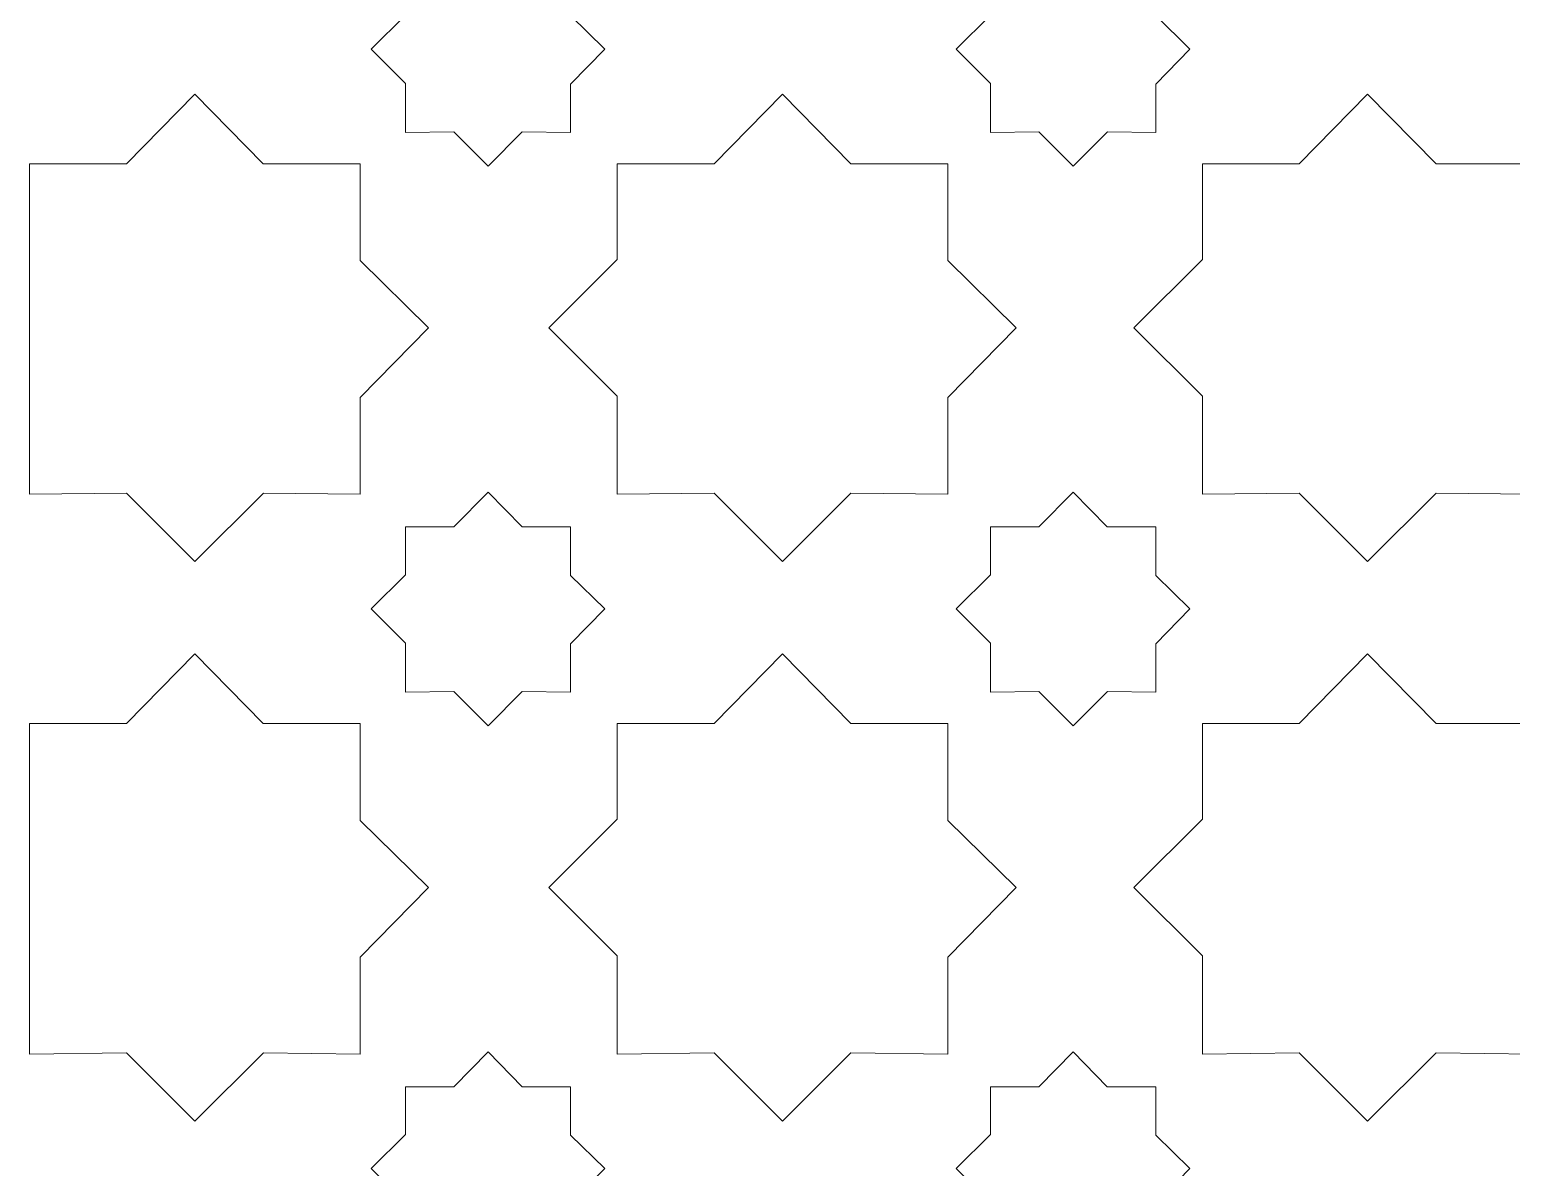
# Model space of a CAD drawing. Header units: centimetres. Extents: x -82 to 82, y -124 to 124.
# Drawn here: x 13.54 to 44.93, y -58.89 to -34.79 of the extents above; entities that cross this region are included whole.
import ezdxf

# ---------------------------------------------------------------- set-up
doc = ezdxf.new("R2010")
doc.units = ezdxf.units.CM
doc.header["$MEASUREMENT"] = 0
doc.layers.add('layer 1', color=7, linetype='Continuous')

msp = doc.modelspace()

# ---------------------------------------------------------------- linework, layer by layer
at = {"layer": 'layer 1', "color": 240, "lineweight": 9}
for points, knots in [([(21.50243, -34.47614), (21.50243, -34.47614), (21.50243, -33.46463), (21.50243, -33.46463), (21.50243, -33.46463), (21.50243, -33.46463), (22.52764, -33.46463), (22.52764, -33.46463), (22.52764, -33.46463), (22.52764, -33.46463), (23.25252, -32.72604), (23.25252, -32.72604), (23.25252, -32.72604), (23.25252, -32.72604), (23.97742, -33.46463), (23.97742, -33.46463), (23.97742, -33.46463), (23.97742, -33.46463), (25.00261, -33.46463), (25.00261, -33.46463), (25.00261, -33.46463), (25.00261, -33.46463), (25.00261, -34.48982), (25.00261, -34.48982), (25.00261, -34.48982), (25.00261, -34.48982), (25.72753, -35.20104), (25.72753, -35.20104), (25.72753, -35.20104), (25.72753, -35.20104), (25.00261, -35.93965), (25.00261, -35.93965), (25.00261, -35.93965), (25.00261, -35.93965), (25.00261, -36.96481), (25.00261, -36.96481), (25.00261, -36.96481), (25.00261, -36.96481), (23.97747, -36.95112), (23.97747, -36.95112), (23.97747, -36.95112), (23.97747, -36.95112), (23.25252, -37.67604), (23.25252, -37.67604), (23.25252, -37.67604), (23.25252, -37.67604), (22.5276, -36.95111), (22.5276, -36.95111), (22.5276, -36.95111), (22.5276, -36.95111), (21.50243, -36.96481), (21.50243, -36.96481), (21.50243, -36.96481), (21.50243, -36.96481), (21.50243, -35.92594), (21.50243, -35.92594), (21.50243, -35.92594), (21.50243, -35.92594), (20.77753, -35.20104), (20.77753, -35.20104), (20.77753, -35.20104), (20.77753, -35.20104), (21.50243, -34.47614), (21.50243, -34.47614)], [0, 0, 0, 0, 0.05882353, 0.05882353, 0.05882353, 0.05882353, 0.11764706, 0.11764706, 0.11764706, 0.11764706, 0.17647059, 0.17647059, 0.17647059, 0.17647059, 0.23529412, 0.23529412, 0.23529412, 0.23529412, 0.29411765, 0.29411765, 0.29411765, 0.29411765, 0.35294118, 0.35294118, 0.35294118, 0.35294118, 0.41176471, 0.41176471, 0.41176471, 0.41176471, 0.47058824, 0.47058824, 0.47058824, 0.47058824, 0.52941176, 0.52941176, 0.52941176, 0.52941176, 0.58823529, 0.58823529, 0.58823529, 0.58823529, 0.64705882, 0.64705882, 0.64705882, 0.64705882, 0.70588235, 0.70588235, 0.70588235, 0.70588235, 0.76470588, 0.76470588, 0.76470588, 0.76470588, 0.82352941, 0.82352941, 0.82352941, 0.82352941, 0.88235294, 0.88235294, 0.88235294, 0.88235294, 1, 1, 1, 1]), ([(33.89443, -34.47614), (33.89443, -34.47614), (33.89443, -33.46463), (33.89443, -33.46463), (33.89443, -33.46463), (33.89443, -33.46463), (34.91964, -33.46463), (34.91964, -33.46463), (34.91964, -33.46463), (34.91964, -33.46463), (35.64452, -32.72604), (35.64452, -32.72604), (35.64452, -32.72604), (35.64452, -32.72604), (36.36942, -33.46463), (36.36942, -33.46463), (36.36942, -33.46463), (36.36942, -33.46463), (37.39461, -33.46463), (37.39461, -33.46463), (37.39461, -33.46463), (37.39461, -33.46463), (37.39461, -34.48982), (37.39461, -34.48982), (37.39461, -34.48982), (37.39461, -34.48982), (38.11953, -35.20104), (38.11953, -35.20104), (38.11953, -35.20104), (38.11953, -35.20104), (37.39461, -35.93965), (37.39461, -35.93965), (37.39461, -35.93965), (37.39461, -35.93965), (37.39461, -36.96481), (37.39461, -36.96481), (37.39461, -36.96481), (37.39461, -36.96481), (36.36947, -36.95112), (36.36947, -36.95112), (36.36947, -36.95112), (36.36947, -36.95112), (35.64452, -37.67604), (35.64452, -37.67604), (35.64452, -37.67604), (35.64452, -37.67604), (34.9196, -36.95111), (34.9196, -36.95111), (34.9196, -36.95111), (34.9196, -36.95111), (33.89443, -36.96481), (33.89443, -36.96481), (33.89443, -36.96481), (33.89443, -36.96481), (33.89443, -35.92594), (33.89443, -35.92594), (33.89443, -35.92594), (33.89443, -35.92594), (33.16953, -35.20104), (33.16953, -35.20104), (33.16953, -35.20104), (33.16953, -35.20104), (33.89443, -34.47614), (33.89443, -34.47614)], [0, 0, 0, 0, 0.05882353, 0.05882353, 0.05882353, 0.05882353, 0.11764706, 0.11764706, 0.11764706, 0.11764706, 0.17647059, 0.17647059, 0.17647059, 0.17647059, 0.23529412, 0.23529412, 0.23529412, 0.23529412, 0.29411765, 0.29411765, 0.29411765, 0.29411765, 0.35294118, 0.35294118, 0.35294118, 0.35294118, 0.41176471, 0.41176471, 0.41176471, 0.41176471, 0.47058824, 0.47058824, 0.47058824, 0.47058824, 0.52941176, 0.52941176, 0.52941176, 0.52941176, 0.58823529, 0.58823529, 0.58823529, 0.58823529, 0.64705882, 0.64705882, 0.64705882, 0.64705882, 0.70588235, 0.70588235, 0.70588235, 0.70588235, 0.76470588, 0.76470588, 0.76470588, 0.76470588, 0.82352941, 0.82352941, 0.82352941, 0.82352941, 0.88235294, 0.88235294, 0.88235294, 0.88235294, 1, 1, 1, 1]), ([(13.5438, -37.62909), (13.5438, -37.62909), (15.59411, -37.62909), (15.59411, -37.62909), (15.59411, -37.62909), (15.59411, -37.62909), (17.04381, -36.15199), (17.04381, -36.15199), (17.04381, -36.15199), (17.04381, -36.15199), (18.49352, -37.62909), (18.49352, -37.62909), (18.49352, -37.62909), (18.49352, -37.62909), (20.5438, -37.62909), (20.5438, -37.62909), (20.5438, -37.62909), (20.5438, -37.62909), (20.5438, -39.67937), (20.5438, -39.67937), (20.5438, -39.67937), (20.5438, -39.67937), (21.99356, -41.10174), (21.99356, -41.10174), (21.99356, -41.10174), (21.99356, -41.10174), (20.5438, -42.57888), (20.5438, -42.57888), (20.5438, -42.57888), (20.5438, -42.57888), (20.5438, -44.62909), (20.5438, -44.62909), (20.5438, -44.62909), (20.5438, -44.62909), (18.49363, -44.60171), (18.49363, -44.60171), (18.49363, -44.60171), (18.49363, -44.60171), (17.04381, -46.05148), (17.04381, -46.05148), (17.04381, -46.05148), (17.04381, -46.05148), (15.59403, -44.6017), (15.59403, -44.6017), (15.59403, -44.6017), (15.59403, -44.6017), (13.5438, -44.62909), (13.5438, -44.62909), (13.5438, -44.62909), (13.5438, -42.29576), (13.54381, -39.96242), (13.5438, -37.62909)], [0, 0, 0, 0, 0.07142857, 0.07142857, 0.07142857, 0.07142857, 0.14285714, 0.14285714, 0.14285714, 0.14285714, 0.21428571, 0.21428571, 0.21428571, 0.21428571, 0.28571429, 0.28571429, 0.28571429, 0.28571429, 0.35714286, 0.35714286, 0.35714286, 0.35714286, 0.42857143, 0.42857143, 0.42857143, 0.42857143, 0.5, 0.5, 0.5, 0.5, 0.57142857, 0.57142857, 0.57142857, 0.57142857, 0.64285714, 0.64285714, 0.64285714, 0.64285714, 0.71428571, 0.71428571, 0.71428571, 0.71428571, 0.78571429, 0.78571429, 0.78571429, 0.78571429, 0.85714286, 0.85714286, 0.85714286, 0.85714286, 1, 1, 1, 1]), ([(25.98981, -39.65201), (25.98981, -39.65201), (25.9898, -37.62909), (25.9898, -37.62909), (25.9898, -37.62909), (25.9898, -37.62909), (28.04011, -37.62909), (28.04011, -37.62909), (28.04011, -37.62909), (28.04011, -37.62909), (29.48981, -36.15199), (29.48981, -36.15199), (29.48981, -36.15199), (29.48981, -36.15199), (30.93952, -37.62909), (30.93952, -37.62909), (30.93952, -37.62909), (30.93952, -37.62909), (32.9898, -37.62909), (32.9898, -37.62909), (32.9898, -37.62909), (32.9898, -37.62909), (32.9898, -39.67937), (32.9898, -39.67937), (32.9898, -39.67937), (32.9898, -39.67937), (34.43956, -41.10174), (34.43956, -41.10174), (34.43956, -41.10174), (34.43956, -41.10174), (32.9898, -42.57888), (32.9898, -42.57888), (32.9898, -42.57888), (32.9898, -42.57888), (32.9898, -44.62909), (32.9898, -44.62909), (32.9898, -44.62909), (32.9898, -44.62909), (30.93963, -44.60171), (30.93963, -44.60171), (30.93963, -44.60171), (30.93963, -44.60171), (29.48981, -46.05148), (29.48981, -46.05148), (29.48981, -46.05148), (29.48981, -46.05148), (28.04003, -44.6017), (28.04003, -44.6017), (28.04003, -44.6017), (28.04003, -44.6017), (25.9898, -44.62909), (25.9898, -44.62909), (25.9898, -44.62909), (25.9898, -44.62909), (25.9898, -42.55147), (25.9898, -42.55147), (25.9898, -42.55147), (25.9898, -42.55147), (24.54007, -41.10174), (24.54007, -41.10174), (24.54007, -41.10174), (24.54007, -41.10174), (25.98981, -39.65201), (25.98981, -39.65201)], [0, 0, 0, 0, 0.05882353, 0.05882353, 0.05882353, 0.05882353, 0.11764706, 0.11764706, 0.11764706, 0.11764706, 0.17647059, 0.17647059, 0.17647059, 0.17647059, 0.23529412, 0.23529412, 0.23529412, 0.23529412, 0.29411765, 0.29411765, 0.29411765, 0.29411765, 0.35294118, 0.35294118, 0.35294118, 0.35294118, 0.41176471, 0.41176471, 0.41176471, 0.41176471, 0.47058824, 0.47058824, 0.47058824, 0.47058824, 0.52941176, 0.52941176, 0.52941176, 0.52941176, 0.58823529, 0.58823529, 0.58823529, 0.58823529, 0.64705882, 0.64705882, 0.64705882, 0.64705882, 0.70588235, 0.70588235, 0.70588235, 0.70588235, 0.76470588, 0.76470588, 0.76470588, 0.76470588, 0.82352941, 0.82352941, 0.82352941, 0.82352941, 0.88235294, 0.88235294, 0.88235294, 0.88235294, 1, 1, 1, 1]), ([(38.38181, -39.65201), (38.38181, -39.65201), (38.3818, -37.62909), (38.3818, -37.62909), (38.3818, -37.62909), (38.3818, -37.62909), (40.43211, -37.62909), (40.43211, -37.62909), (40.43211, -37.62909), (40.43211, -37.62909), (41.88181, -36.15199), (41.88181, -36.15199), (41.88181, -36.15199), (41.88181, -36.15199), (43.33152, -37.62909), (43.33152, -37.62909), (43.33152, -37.62909), (43.33152, -37.62909), (45.3818, -37.62909), (45.3818, -37.62909), (45.3818, -37.62909), (45.3818, -37.62909), (45.3818, -39.67937), (45.3818, -39.67937), (45.3818, -39.67937), (45.3818, -39.67937), (46.83156, -41.10174), (46.83156, -41.10174), (46.83156, -41.10174), (46.83156, -41.10174), (45.3818, -42.57888), (45.3818, -42.57888), (45.3818, -42.57888), (45.3818, -42.57888), (45.3818, -44.62909), (45.3818, -44.62909), (45.3818, -44.62909), (45.3818, -44.62909), (43.33163, -44.60171), (43.33163, -44.60171), (43.33163, -44.60171), (43.33163, -44.60171), (41.88181, -46.05148), (41.88181, -46.05148), (41.88181, -46.05148), (41.88181, -46.05148), (40.43203, -44.6017), (40.43203, -44.6017), (40.43203, -44.6017), (40.43203, -44.6017), (38.3818, -44.62909), (38.3818, -44.62909), (38.3818, -44.62909), (38.3818, -44.62909), (38.3818, -42.55147), (38.3818, -42.55147), (38.3818, -42.55147), (38.3818, -42.55147), (36.93207, -41.10174), (36.93207, -41.10174), (36.93207, -41.10174), (36.93207, -41.10174), (38.38181, -39.65201), (38.38181, -39.65201)], [0, 0, 0, 0, 0.05882353, 0.05882353, 0.05882353, 0.05882353, 0.11764706, 0.11764706, 0.11764706, 0.11764706, 0.17647059, 0.17647059, 0.17647059, 0.17647059, 0.23529412, 0.23529412, 0.23529412, 0.23529412, 0.29411765, 0.29411765, 0.29411765, 0.29411765, 0.35294118, 0.35294118, 0.35294118, 0.35294118, 0.41176471, 0.41176471, 0.41176471, 0.41176471, 0.47058824, 0.47058824, 0.47058824, 0.47058824, 0.52941176, 0.52941176, 0.52941176, 0.52941176, 0.58823529, 0.58823529, 0.58823529, 0.58823529, 0.64705882, 0.64705882, 0.64705882, 0.64705882, 0.70588235, 0.70588235, 0.70588235, 0.70588235, 0.76470588, 0.76470588, 0.76470588, 0.76470588, 0.82352941, 0.82352941, 0.82352941, 0.82352941, 0.88235294, 0.88235294, 0.88235294, 0.88235294, 1, 1, 1, 1]), ([(21.50243, -46.33184), (21.50243, -46.33184), (21.50243, -45.32033), (21.50243, -45.32033), (21.50243, -45.32033), (21.50243, -45.32033), (22.52764, -45.32033), (22.52764, -45.32033), (22.52764, -45.32033), (22.52764, -45.32033), (23.25252, -44.58174), (23.25252, -44.58174), (23.25252, -44.58174), (23.25252, -44.58174), (23.97742, -45.32033), (23.97742, -45.32033), (23.97742, -45.32033), (23.97742, -45.32033), (25.00261, -45.32033), (25.00261, -45.32033), (25.00261, -45.32033), (25.00261, -45.32033), (25.00261, -46.34552), (25.00261, -46.34552), (25.00261, -46.34552), (25.00261, -46.34552), (25.72753, -47.05674), (25.72753, -47.05674), (25.72753, -47.05674), (25.72753, -47.05674), (25.00261, -47.79535), (25.00261, -47.79535), (25.00261, -47.79535), (25.00261, -47.79535), (25.00261, -48.82051), (25.00261, -48.82051), (25.00261, -48.82051), (25.00261, -48.82051), (23.97747, -48.80682), (23.97747, -48.80682), (23.97747, -48.80682), (23.97747, -48.80682), (23.25252, -49.53174), (23.25252, -49.53174), (23.25252, -49.53174), (23.25252, -49.53174), (22.5276, -48.80681), (22.5276, -48.80681), (22.5276, -48.80681), (22.5276, -48.80681), (21.50243, -48.82051), (21.50243, -48.82051), (21.50243, -48.82051), (21.50243, -48.82051), (21.50243, -47.78164), (21.50243, -47.78164), (21.50243, -47.78164), (21.50243, -47.78164), (20.77753, -47.05674), (20.77753, -47.05674), (20.77753, -47.05674), (20.77753, -47.05674), (21.50243, -46.33184), (21.50243, -46.33184)], [0, 0, 0, 0, 0.05882353, 0.05882353, 0.05882353, 0.05882353, 0.11764706, 0.11764706, 0.11764706, 0.11764706, 0.17647059, 0.17647059, 0.17647059, 0.17647059, 0.23529412, 0.23529412, 0.23529412, 0.23529412, 0.29411765, 0.29411765, 0.29411765, 0.29411765, 0.35294118, 0.35294118, 0.35294118, 0.35294118, 0.41176471, 0.41176471, 0.41176471, 0.41176471, 0.47058824, 0.47058824, 0.47058824, 0.47058824, 0.52941176, 0.52941176, 0.52941176, 0.52941176, 0.58823529, 0.58823529, 0.58823529, 0.58823529, 0.64705882, 0.64705882, 0.64705882, 0.64705882, 0.70588235, 0.70588235, 0.70588235, 0.70588235, 0.76470588, 0.76470588, 0.76470588, 0.76470588, 0.82352941, 0.82352941, 0.82352941, 0.82352941, 0.88235294, 0.88235294, 0.88235294, 0.88235294, 1, 1, 1, 1]), ([(33.89443, -46.33184), (33.89443, -46.33184), (33.89443, -45.32033), (33.89443, -45.32033), (33.89443, -45.32033), (33.89443, -45.32033), (34.91964, -45.32033), (34.91964, -45.32033), (34.91964, -45.32033), (34.91964, -45.32033), (35.64452, -44.58174), (35.64452, -44.58174), (35.64452, -44.58174), (35.64452, -44.58174), (36.36942, -45.32033), (36.36942, -45.32033), (36.36942, -45.32033), (36.36942, -45.32033), (37.39461, -45.32033), (37.39461, -45.32033), (37.39461, -45.32033), (37.39461, -45.32033), (37.39461, -46.34552), (37.39461, -46.34552), (37.39461, -46.34552), (37.39461, -46.34552), (38.11953, -47.05674), (38.11953, -47.05674), (38.11953, -47.05674), (38.11953, -47.05674), (37.39461, -47.79535), (37.39461, -47.79535), (37.39461, -47.79535), (37.39461, -47.79535), (37.39461, -48.82051), (37.39461, -48.82051), (37.39461, -48.82051), (37.39461, -48.82051), (36.36947, -48.80682), (36.36947, -48.80682), (36.36947, -48.80682), (36.36947, -48.80682), (35.64452, -49.53174), (35.64452, -49.53174), (35.64452, -49.53174), (35.64452, -49.53174), (34.9196, -48.80681), (34.9196, -48.80681), (34.9196, -48.80681), (34.9196, -48.80681), (33.89443, -48.82051), (33.89443, -48.82051), (33.89443, -48.82051), (33.89443, -48.82051), (33.89443, -47.78164), (33.89443, -47.78164), (33.89443, -47.78164), (33.89443, -47.78164), (33.16953, -47.05674), (33.16953, -47.05674), (33.16953, -47.05674), (33.16953, -47.05674), (33.89443, -46.33184), (33.89443, -46.33184)], [0, 0, 0, 0, 0.05882353, 0.05882353, 0.05882353, 0.05882353, 0.11764706, 0.11764706, 0.11764706, 0.11764706, 0.17647059, 0.17647059, 0.17647059, 0.17647059, 0.23529412, 0.23529412, 0.23529412, 0.23529412, 0.29411765, 0.29411765, 0.29411765, 0.29411765, 0.35294118, 0.35294118, 0.35294118, 0.35294118, 0.41176471, 0.41176471, 0.41176471, 0.41176471, 0.47058824, 0.47058824, 0.47058824, 0.47058824, 0.52941176, 0.52941176, 0.52941176, 0.52941176, 0.58823529, 0.58823529, 0.58823529, 0.58823529, 0.64705882, 0.64705882, 0.64705882, 0.64705882, 0.70588235, 0.70588235, 0.70588235, 0.70588235, 0.76470588, 0.76470588, 0.76470588, 0.76470588, 0.82352941, 0.82352941, 0.82352941, 0.82352941, 0.88235294, 0.88235294, 0.88235294, 0.88235294, 1, 1, 1, 1]), ([(13.5438, -49.48479), (13.5438, -49.48479), (15.59411, -49.48479), (15.59411, -49.48479), (15.59411, -49.48479), (15.59411, -49.48479), (17.04381, -48.00769), (17.04381, -48.00769), (17.04381, -48.00769), (17.04381, -48.00769), (18.49352, -49.48479), (18.49352, -49.48479), (18.49352, -49.48479), (18.49352, -49.48479), (20.5438, -49.48479), (20.5438, -49.48479), (20.5438, -49.48479), (20.5438, -49.48479), (20.5438, -51.53507), (20.5438, -51.53507), (20.5438, -51.53507), (20.5438, -51.53507), (21.99356, -52.95744), (21.99356, -52.95744), (21.99356, -52.95744), (21.99356, -52.95744), (20.5438, -54.43458), (20.5438, -54.43458), (20.5438, -54.43458), (20.5438, -54.43458), (20.5438, -56.48479), (20.5438, -56.48479), (20.5438, -56.48479), (20.5438, -56.48479), (18.49363, -56.45741), (18.49363, -56.45741), (18.49363, -56.45741), (18.49363, -56.45741), (17.04381, -57.90718), (17.04381, -57.90718), (17.04381, -57.90718), (17.04381, -57.90718), (15.59403, -56.4574), (15.59403, -56.4574), (15.59403, -56.4574), (15.59403, -56.4574), (13.5438, -56.48479), (13.5438, -56.48479), (13.5438, -56.48479), (13.5438, -54.15146), (13.54381, -51.81812), (13.5438, -49.48479)], [0, 0, 0, 0, 0.07142857, 0.07142857, 0.07142857, 0.07142857, 0.14285714, 0.14285714, 0.14285714, 0.14285714, 0.21428571, 0.21428571, 0.21428571, 0.21428571, 0.28571429, 0.28571429, 0.28571429, 0.28571429, 0.35714286, 0.35714286, 0.35714286, 0.35714286, 0.42857143, 0.42857143, 0.42857143, 0.42857143, 0.5, 0.5, 0.5, 0.5, 0.57142857, 0.57142857, 0.57142857, 0.57142857, 0.64285714, 0.64285714, 0.64285714, 0.64285714, 0.71428571, 0.71428571, 0.71428571, 0.71428571, 0.78571429, 0.78571429, 0.78571429, 0.78571429, 0.85714286, 0.85714286, 0.85714286, 0.85714286, 1, 1, 1, 1]), ([(25.98981, -51.50771), (25.98981, -51.50771), (25.9898, -49.48479), (25.9898, -49.48479), (25.9898, -49.48479), (25.9898, -49.48479), (28.04011, -49.48479), (28.04011, -49.48479), (28.04011, -49.48479), (28.04011, -49.48479), (29.48981, -48.00769), (29.48981, -48.00769), (29.48981, -48.00769), (29.48981, -48.00769), (30.93952, -49.48479), (30.93952, -49.48479), (30.93952, -49.48479), (30.93952, -49.48479), (32.9898, -49.48479), (32.9898, -49.48479), (32.9898, -49.48479), (32.9898, -49.48479), (32.9898, -51.53507), (32.9898, -51.53507), (32.9898, -51.53507), (32.9898, -51.53507), (34.43956, -52.95744), (34.43956, -52.95744), (34.43956, -52.95744), (34.43956, -52.95744), (32.9898, -54.43458), (32.9898, -54.43458), (32.9898, -54.43458), (32.9898, -54.43458), (32.9898, -56.48479), (32.9898, -56.48479), (32.9898, -56.48479), (32.9898, -56.48479), (30.93963, -56.45741), (30.93963, -56.45741), (30.93963, -56.45741), (30.93963, -56.45741), (29.48981, -57.90718), (29.48981, -57.90718), (29.48981, -57.90718), (29.48981, -57.90718), (28.04003, -56.4574), (28.04003, -56.4574), (28.04003, -56.4574), (28.04003, -56.4574), (25.9898, -56.48479), (25.9898, -56.48479), (25.9898, -56.48479), (25.9898, -56.48479), (25.9898, -54.40717), (25.9898, -54.40717), (25.9898, -54.40717), (25.9898, -54.40717), (24.54007, -52.95744), (24.54007, -52.95744), (24.54007, -52.95744), (24.54007, -52.95744), (25.98981, -51.50771), (25.98981, -51.50771)], [0, 0, 0, 0, 0.05882353, 0.05882353, 0.05882353, 0.05882353, 0.11764706, 0.11764706, 0.11764706, 0.11764706, 0.17647059, 0.17647059, 0.17647059, 0.17647059, 0.23529412, 0.23529412, 0.23529412, 0.23529412, 0.29411765, 0.29411765, 0.29411765, 0.29411765, 0.35294118, 0.35294118, 0.35294118, 0.35294118, 0.41176471, 0.41176471, 0.41176471, 0.41176471, 0.47058824, 0.47058824, 0.47058824, 0.47058824, 0.52941176, 0.52941176, 0.52941176, 0.52941176, 0.58823529, 0.58823529, 0.58823529, 0.58823529, 0.64705882, 0.64705882, 0.64705882, 0.64705882, 0.70588235, 0.70588235, 0.70588235, 0.70588235, 0.76470588, 0.76470588, 0.76470588, 0.76470588, 0.82352941, 0.82352941, 0.82352941, 0.82352941, 0.88235294, 0.88235294, 0.88235294, 0.88235294, 1, 1, 1, 1]), ([(38.38181, -51.50771), (38.38181, -51.50771), (38.3818, -49.48479), (38.3818, -49.48479), (38.3818, -49.48479), (38.3818, -49.48479), (40.43211, -49.48479), (40.43211, -49.48479), (40.43211, -49.48479), (40.43211, -49.48479), (41.88181, -48.00769), (41.88181, -48.00769), (41.88181, -48.00769), (41.88181, -48.00769), (43.33152, -49.48479), (43.33152, -49.48479), (43.33152, -49.48479), (43.33152, -49.48479), (45.3818, -49.48479), (45.3818, -49.48479), (45.3818, -49.48479), (45.3818, -49.48479), (45.3818, -51.53507), (45.3818, -51.53507), (45.3818, -51.53507), (45.3818, -51.53507), (46.83156, -52.95744), (46.83156, -52.95744), (46.83156, -52.95744), (46.83156, -52.95744), (45.3818, -54.43458), (45.3818, -54.43458), (45.3818, -54.43458), (45.3818, -54.43458), (45.3818, -56.48479), (45.3818, -56.48479), (45.3818, -56.48479), (45.3818, -56.48479), (43.33163, -56.45741), (43.33163, -56.45741), (43.33163, -56.45741), (43.33163, -56.45741), (41.88181, -57.90718), (41.88181, -57.90718), (41.88181, -57.90718), (41.88181, -57.90718), (40.43203, -56.4574), (40.43203, -56.4574), (40.43203, -56.4574), (40.43203, -56.4574), (38.3818, -56.48479), (38.3818, -56.48479), (38.3818, -56.48479), (38.3818, -56.48479), (38.3818, -54.40717), (38.3818, -54.40717), (38.3818, -54.40717), (38.3818, -54.40717), (36.93207, -52.95744), (36.93207, -52.95744), (36.93207, -52.95744), (36.93207, -52.95744), (38.38181, -51.50771), (38.38181, -51.50771)], [0, 0, 0, 0, 0.05882353, 0.05882353, 0.05882353, 0.05882353, 0.11764706, 0.11764706, 0.11764706, 0.11764706, 0.17647059, 0.17647059, 0.17647059, 0.17647059, 0.23529412, 0.23529412, 0.23529412, 0.23529412, 0.29411765, 0.29411765, 0.29411765, 0.29411765, 0.35294118, 0.35294118, 0.35294118, 0.35294118, 0.41176471, 0.41176471, 0.41176471, 0.41176471, 0.47058824, 0.47058824, 0.47058824, 0.47058824, 0.52941176, 0.52941176, 0.52941176, 0.52941176, 0.58823529, 0.58823529, 0.58823529, 0.58823529, 0.64705882, 0.64705882, 0.64705882, 0.64705882, 0.70588235, 0.70588235, 0.70588235, 0.70588235, 0.76470588, 0.76470588, 0.76470588, 0.76470588, 0.82352941, 0.82352941, 0.82352941, 0.82352941, 0.88235294, 0.88235294, 0.88235294, 0.88235294, 1, 1, 1, 1]), ([(21.50243, -58.18754), (21.50243, -58.18754), (21.50243, -57.17603), (21.50243, -57.17603), (21.50243, -57.17603), (21.50243, -57.17603), (22.52764, -57.17603), (22.52764, -57.17603), (22.52764, -57.17603), (22.52764, -57.17603), (23.25252, -56.43744), (23.25252, -56.43744), (23.25252, -56.43744), (23.25252, -56.43744), (23.97742, -57.17603), (23.97742, -57.17603), (23.97742, -57.17603), (23.97742, -57.17603), (25.00261, -57.17603), (25.00261, -57.17603), (25.00261, -57.17603), (25.00261, -57.17603), (25.00261, -58.20122), (25.00261, -58.20122), (25.00261, -58.20122), (25.00261, -58.20122), (25.72753, -58.91244), (25.72753, -58.91244), (25.72753, -58.91244), (25.72753, -58.91244), (25.00261, -59.65105), (25.00261, -59.65105), (25.00261, -59.65105), (25.00261, -59.65105), (25.00261, -60.67621), (25.00261, -60.67621), (25.00261, -60.67621), (25.00261, -60.67621), (23.97747, -60.66252), (23.97747, -60.66252), (23.97747, -60.66252), (23.97747, -60.66252), (23.25252, -61.38744), (23.25252, -61.38744), (23.25252, -61.38744), (23.25252, -61.38744), (22.5276, -60.66251), (22.5276, -60.66251), (22.5276, -60.66251), (22.5276, -60.66251), (21.50243, -60.67621), (21.50243, -60.67621), (21.50243, -60.67621), (21.50243, -60.67621), (21.50243, -59.63734), (21.50243, -59.63734), (21.50243, -59.63734), (21.50243, -59.63734), (20.77753, -58.91244), (20.77753, -58.91244), (20.77753, -58.91244), (20.77753, -58.91244), (21.50243, -58.18754), (21.50243, -58.18754)], [0, 0, 0, 0, 0.05882353, 0.05882353, 0.05882353, 0.05882353, 0.11764706, 0.11764706, 0.11764706, 0.11764706, 0.17647059, 0.17647059, 0.17647059, 0.17647059, 0.23529412, 0.23529412, 0.23529412, 0.23529412, 0.29411765, 0.29411765, 0.29411765, 0.29411765, 0.35294118, 0.35294118, 0.35294118, 0.35294118, 0.41176471, 0.41176471, 0.41176471, 0.41176471, 0.47058824, 0.47058824, 0.47058824, 0.47058824, 0.52941176, 0.52941176, 0.52941176, 0.52941176, 0.58823529, 0.58823529, 0.58823529, 0.58823529, 0.64705882, 0.64705882, 0.64705882, 0.64705882, 0.70588235, 0.70588235, 0.70588235, 0.70588235, 0.76470588, 0.76470588, 0.76470588, 0.76470588, 0.82352941, 0.82352941, 0.82352941, 0.82352941, 0.88235294, 0.88235294, 0.88235294, 0.88235294, 1, 1, 1, 1]), ([(33.89443, -58.18754), (33.89443, -58.18754), (33.89443, -57.17603), (33.89443, -57.17603), (33.89443, -57.17603), (33.89443, -57.17603), (34.91964, -57.17603), (34.91964, -57.17603), (34.91964, -57.17603), (34.91964, -57.17603), (35.64452, -56.43744), (35.64452, -56.43744), (35.64452, -56.43744), (35.64452, -56.43744), (36.36942, -57.17603), (36.36942, -57.17603), (36.36942, -57.17603), (36.36942, -57.17603), (37.39461, -57.17603), (37.39461, -57.17603), (37.39461, -57.17603), (37.39461, -57.17603), (37.39461, -58.20122), (37.39461, -58.20122), (37.39461, -58.20122), (37.39461, -58.20122), (38.11953, -58.91244), (38.11953, -58.91244), (38.11953, -58.91244), (38.11953, -58.91244), (37.39461, -59.65105), (37.39461, -59.65105), (37.39461, -59.65105), (37.39461, -59.65105), (37.39461, -60.67621), (37.39461, -60.67621), (37.39461, -60.67621), (37.39461, -60.67621), (36.36947, -60.66252), (36.36947, -60.66252), (36.36947, -60.66252), (36.36947, -60.66252), (35.64452, -61.38744), (35.64452, -61.38744), (35.64452, -61.38744), (35.64452, -61.38744), (34.9196, -60.66251), (34.9196, -60.66251), (34.9196, -60.66251), (34.9196, -60.66251), (33.89443, -60.67621), (33.89443, -60.67621), (33.89443, -60.67621), (33.89443, -60.67621), (33.89443, -59.63734), (33.89443, -59.63734), (33.89443, -59.63734), (33.89443, -59.63734), (33.16953, -58.91244), (33.16953, -58.91244), (33.16953, -58.91244), (33.16953, -58.91244), (33.89443, -58.18754), (33.89443, -58.18754)], [0, 0, 0, 0, 0.05882353, 0.05882353, 0.05882353, 0.05882353, 0.11764706, 0.11764706, 0.11764706, 0.11764706, 0.17647059, 0.17647059, 0.17647059, 0.17647059, 0.23529412, 0.23529412, 0.23529412, 0.23529412, 0.29411765, 0.29411765, 0.29411765, 0.29411765, 0.35294118, 0.35294118, 0.35294118, 0.35294118, 0.41176471, 0.41176471, 0.41176471, 0.41176471, 0.47058824, 0.47058824, 0.47058824, 0.47058824, 0.52941176, 0.52941176, 0.52941176, 0.52941176, 0.58823529, 0.58823529, 0.58823529, 0.58823529, 0.64705882, 0.64705882, 0.64705882, 0.64705882, 0.70588235, 0.70588235, 0.70588235, 0.70588235, 0.76470588, 0.76470588, 0.76470588, 0.76470588, 0.82352941, 0.82352941, 0.82352941, 0.82352941, 0.88235294, 0.88235294, 0.88235294, 0.88235294, 1, 1, 1, 1])]:
    msp.add_open_spline(points, degree=3, knots=knots, dxfattribs=at)

doc.saveas('drawing.dxf')
